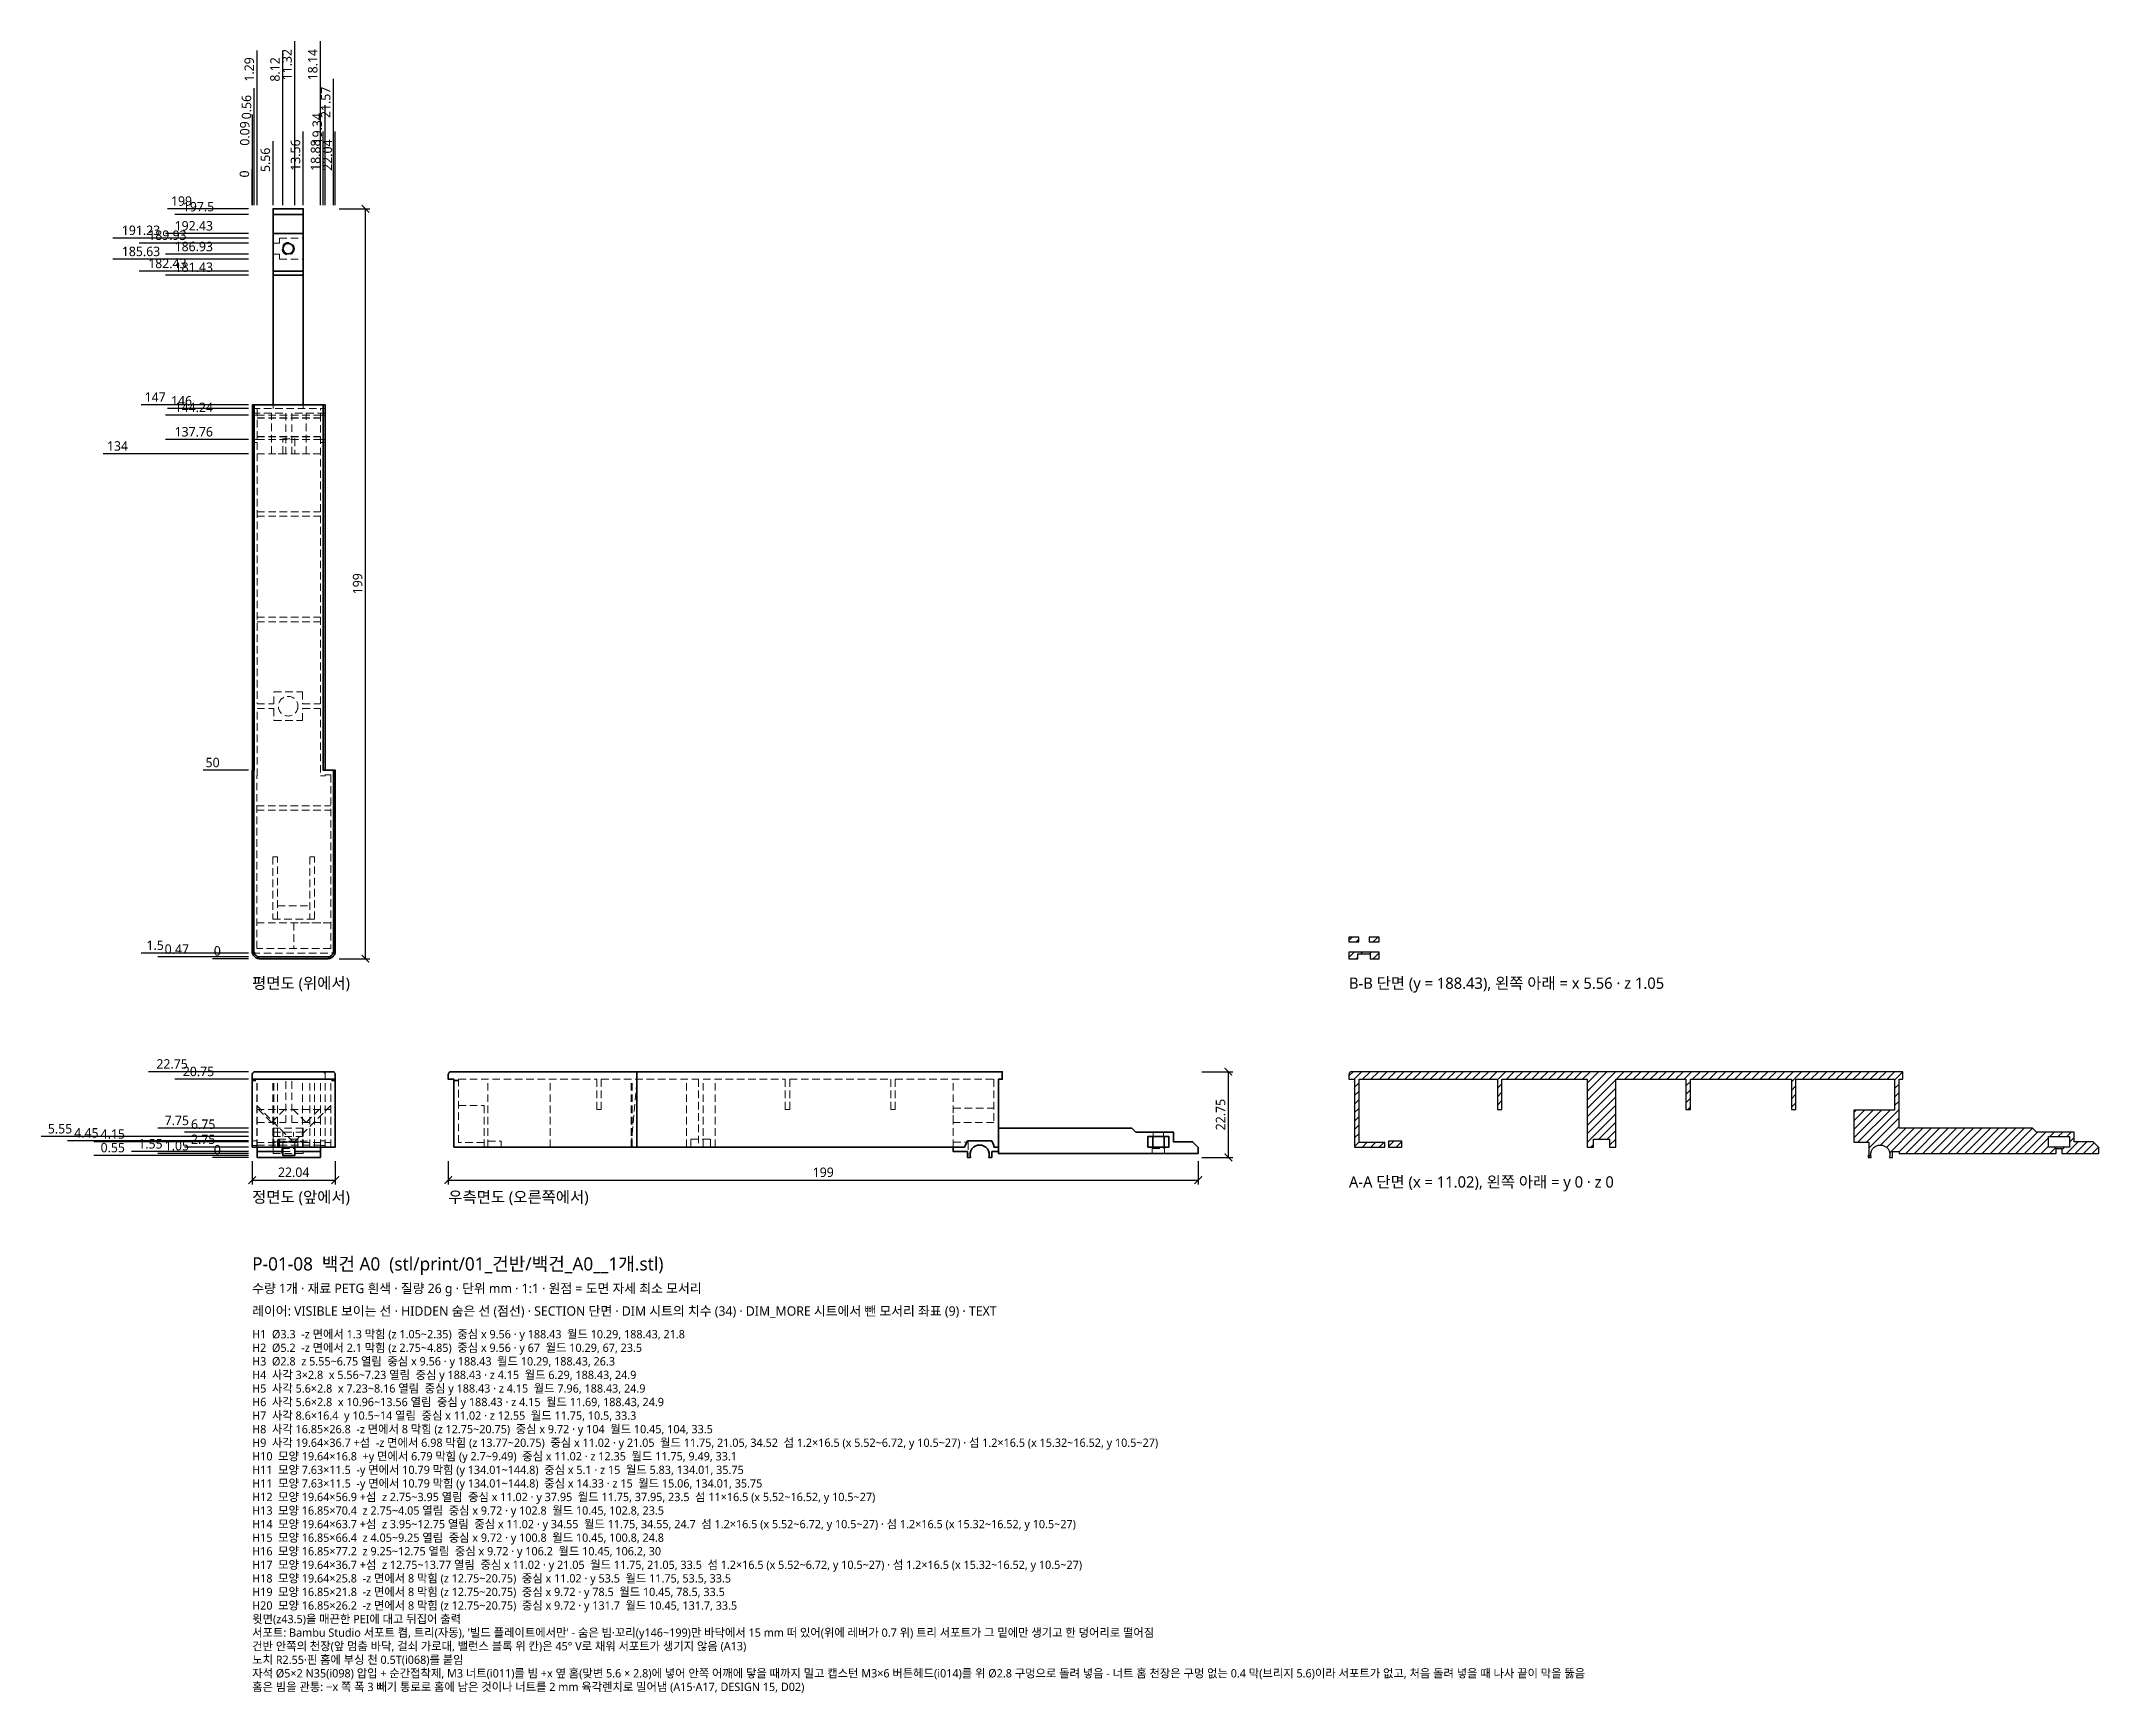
# Model space of a CAD drawing. Header units: millimetres. Extents: x -56 to 490, y -142 to 296.
import ezdxf

# ---------------------------------------------------------------- set-up
doc = ezdxf.new("R2010")
doc.units = ezdxf.units.MM
doc.linetypes.add('HIDDEN', pattern=[3, 2, -1])
for name, color, linetype, lineweight in [('DIM', 4, 'CONTINUOUS', 13), ('DIM_MORE', 3, 'CONTINUOUS', 13), ('HIDDEN', 8, 'HIDDEN', 18), ('SECTION', 5, 'CONTINUOUS', 25), ('TEXT', 7, 'CONTINUOUS', 18), ('VISIBLE', 7, 'CONTINUOUS', 35)]:
    doc.layers.add(name, color=color, linetype=linetype, lineweight=lineweight)
doc.styles.add('KR', font='malgun.ttf')
doc.dimstyles.new('TOCCATA', dxfattribs={"dimtxt": 2.5, "dimasz": 2, "dimexe": 1.2, "dimexo": 1, "dimgap": 0.8, "dimtad": 1, "dimdsep": 46, "dimtxsty": 'KR', "dimblk": 'ARCHTICK', "dimcen": 2.5, "dimazin": 3, "dimtfac": 0.5, "dimtmove": 2, "dimatfit": 3})

# ---------------------------------------------------------------- blocks, each defined once
blk = doc.blocks.new('_ARCHTICK')
at = {"color": 0, "linetype": 'BYBLOCK', "const_width": 0.15}
blk.add_lwpolyline([(-0.5, -0.5), (0.5, 0.5)], dxfattribs=at)

msp = doc.modelspace()

# ---------------------------------------------------------------- hatches: boundary and pattern name
at = {"layer": 'SECTION'}
h = msp.add_hatch(dxfattribs=at)
h.set_pattern_fill('ANSI31', scale=0.5)
h.paths.add_polyline_path([(293.64, 58.45), (291.04, 58.45), (291.04, 57.25), (293.64, 57.25)])
h.paths.add_polyline_path([(299.04, 58.45), (296.44, 58.45), (296.44, 57.25), (299.04, 57.25)])
h.paths.add_polyline_path([(293.39, 54.05), (296.69, 54.05), (296.69, 52.75), (299.04, 52.75), (299.04, 54.45), (291.04, 54.45), (291.04, 52.75), (293.39, 52.75)])
h = msp.add_hatch(dxfattribs=at)
h.set_pattern_fill('ANSI31', scale=0.5)
h.paths.add_polyline_path([(476.67, 5.55), (482.27, 5.55), (482.27, 2.75), (476.67, 2.75)])
h.paths.add_polyline_path([(429.5, 0.58), (429.53, 1.18), (429.69, 1.75), (429.99, 2.26), (430.4, 2.7), (430.89, 3.03), (431.45, 3.23), (432.04, 3.3), (432.63, 3.23), (433.19, 3.03), (433.68, 2.7), (434.09, 2.26), (434.39, 1.75), (434.55, 1.18), (434.58, 0.58), (434.48, 0), (435.28, 0), (435.28, 1.55), (437.04, 1.55), (437.04, 1.05), (478.722, 1.05), (478.722, 2.35), (480.218, 2.35), (480.218, 1.05), (490.04, 1.05), (490.04, 2.65), (488.54, 4.15), (483.47, 4.15), (483.47, 6.75), (473.47, 6.75), (472.47, 7.75), (437.04, 7.75), (437.04, 20.75), (438.04, 20.75), (438.04, 22.75), (291.506, 22.75), (291.272, 22.517), (291.203, 22.438), (291.145, 22.351), (291.099, 22.257), (291.065, 22.158), (291.045, 22.055), (291.04, 21.982), (291.04, 20.75), (292.54, 20.75), (292.54, 2.75), (300.54, 2.75), (300.54, 3.95), (293.74, 3.95), (293.74, 20.75), (330.44, 20.75), (330.44, 12.75), (331.64, 12.75), (331.64, 20.75), (354.24, 20.75), (354.24, 2.75), (355.896, 2.75), (355.896, 4.85), (360.184, 4.85), (360.184, 2.75), (361.84, 2.75), (361.84, 20.75), (380.44, 20.75), (380.44, 12.75), (381.64, 12.75), (381.64, 20.75), (408.44, 20.75), (408.44, 12.75), (409.64, 12.75), (409.64, 20.75), (435.84, 20.75), (435.84, 12.559), (425.05, 12.559), (425.05, 9.25), (425.04, 9.25), (425.04, 4.05), (429.04, 4.05), (429.04, 0.55), (428.8, 0.55), (428.8, 0), (429.6, 0)])
h.paths.add_polyline_path([(305.04, 4.35), (301.54, 4.35), (301.54, 2.75), (305.04, 2.75)])

# ---------------------------------------------------------------- linework, layer by layer
at = {"layer": 'HIDDEN'}
for points in [[(5.557, 242.68), (7.227, 242.68), (7.227, 243.98), (13.557, 243.98)], [(5.557, 239.68), (7.227, 239.68), (7.227, 238.38), (13.557, 238.38)], [(0.09, 198.75), (19.343, 198.75)], [(0.09, 197.55), (8.917, 197.55), (8.917, 186.75)], [(0.09, 196.95), (1.29, 196.95)], [(1.29, 198.75), (1.29, 120.35), (5.757, 120.35), (5.757, 123.55), (13.357, 123.55), (13.357, 120.35), (18.143, 120.35), (18.143, 198.75)], [(1.29, 186.76), (5.094, 186.76), (5.094, 197.55)], [(1.29, 196.99), (18.143, 196.99)], [(8.917, 186.76), (5.113, 186.76), (5.113, 197.55)], [(5.557, 198.75), (5.557, 199.748)], [(19.343, 197.55), (10.517, 197.55), (10.517, 186.75)], [(10.517, 186.76), (14.32, 186.76), (14.32, 197.55)], [(13.557, 198.75), (13.557, 199.748)], [(18.143, 186.76), (14.34, 186.76), (14.34, 197.55)], [(18.143, 196.95), (19.343, 196.95)], [(1.29, 196.29), (18.143, 196.29)], [(1.29, 196.19), (18.143, 196.19)], [(1.29, 191.31), (18.143, 191.31)], [(1.29, 191.21), (18.143, 191.21)], [(0.09, 190.55), (1.29, 190.55)], [(0.09, 189.75), (1.29, 189.75)], [(1.29, 190.51), (18.143, 190.51)], [(1.29, 186.75), (18.143, 186.75)], [(8.117, 186.75), (8.117, 190.75), (11.317, 190.75), (11.317, 186.75)], [(18.143, 190.55), (19.343, 190.55)], [(18.143, 189.75), (19.343, 189.75)], [(1.29, 171.35), (18.143, 171.35)], [(1.29, 170.15), (18.143, 170.15)], [(1.29, 143.35), (18.143, 143.35)], [(1.29, 142.15), (18.143, 142.15)], [(1.2, 101.25), (1.29, 101.25), (1.29, 119.15), (5.757, 119.15), (5.757, 115.95), (13.357, 115.95), (13.357, 119.15), (18.143, 119.15), (18.143, 101.25), (19.343, 101.25), (19.343, 101.55), (20.84, 101.55), (20.84, 55.45), (1.2, 55.45), (1.2, 101.25)], [(12.065, 119.063), (12.082, 119.15)], [(0, 101.25), (0.09, 101.25)], [(1.2, 93.35), (20.84, 93.35)], [(1.2, 92.15), (20.84, 92.15)], [(6.72, 63.25), (6.72, 79.75), (5.52, 79.75), (5.52, 63.25), (16.52, 63.25), (16.52, 79.75), (15.32, 79.75), (15.32, 63.25)], [(6.72, 66.75), (15.32, 66.75)], [(1.2, 62.25), (20.84, 62.25)], [(1.2, 62.24), (11.01, 62.24), (11.01, 55.45)], [(20.84, 62.24), (11.03, 62.24), (11.03, 55.45)], [(22.02, 55.051), (22.035, 55.152)], [(0.064, 54.25), (21.976, 54.25)], [(0.09, 21.966), (0.096, 22.055), (0.116, 22.158), (0.15, 22.257), (0.196, 22.351), (0.254, 22.438), (0.323, 22.517), (0.557, 22.75)], [(0.09, 2.75), (0.09, 22.318)], [(18.876, 22.75), (19.11, 22.517), (19.179, 22.438), (19.237, 22.351), (19.283, 22.257), (19.317, 22.158), (19.337, 22.055), (19.343, 21.966)], [(19.343, 2.75), (19.343, 22.75)], [(1.2, 2.75), (1.2, 20.75)], [(1.29, 2.749), (1.29, 20.75)], [(1.29, 9.25), (8.917, 9.25), (8.917, 20.75)], [(5.52, 2.75), (5.52, 20.75)], [(5.757, 2.75), (5.757, 20.75)], [(6.72, 2.75), (6.72, 20.75)], [(18.143, 9.25), (10.517, 9.25), (10.517, 20.75)], [(13.357, 2.75), (13.357, 20.75)], [(15.32, 2.75), (15.32, 20.75)], [(16.52, 2.75), (16.52, 20.75)], [(18.143, 2.749), (18.143, 20.75)], [(20.84, 2.75), (20.84, 20.75)], [(61.54, 2.75), (61.54, 3.95), (54.74, 3.95), (54.74, 20.75), (91.44, 20.75), (91.44, 12.75), (92.64, 12.75), (92.64, 20.75), (118.44, 20.75), (118.44, 2.75)], [(62.54, 2.75), (62.54, 20.75)], [(79.04, 2.75), (79.04, 20.75)], [(102.04, 20.15), (100.54, 2.75), (100.54, 20.75)], [(100.84, 2.75), (100.84, 20.75)], [(115.24, 2.75), (115.24, 20.75)], [(119.64, 2.75), (119.64, 20.75), (141.44, 20.75), (141.44, 12.75), (142.64, 12.75), (142.64, 20.75), (169.44, 20.75), (169.44, 12.75), (170.64, 12.75), (170.64, 20.75), (196.84, 20.75), (196.84, 9.25), (186.04, 9.25)], [(122.84, 2.75), (122.84, 20.75)], [(186.04, 2.75), (186.04, 20.75)], [(11.01, 3.95), (1.2, 13.77)], [(1.2, 12.75), (20.84, 12.75)], [(5.094, 9.25), (1.29, 13.063)], [(5.113, 9.25), (8.917, 13.063)], [(14.32, 9.25), (10.517, 13.063)], [(11.03, 3.95), (20.84, 13.77)], [(14.34, 9.25), (18.143, 13.063)], [(54.74, 13.77), (61.53, 13.77), (61.53, 3.95)], [(186.05, 9.25), (186.05, 13.063), (196.84, 13.063)], [(5.557, 1.05), (5.557, 7.75), (13.557, 7.75), (13.557, 1.05), (5.557, 1.05)], [(5.557, 6.75), (13.557, 6.75)], [(5.557, 5.55), (13.557, 5.55)], [(7.227, 2.75), (7.227, 5.55)], [(8.157, 5.55), (8.157, 6.75)], [(10.957, 5.55), (10.957, 6.75)], [(239.08, 5.55), (239.08, 6.75)], [(241.86, 5.55), (241.86, 6.75)], [(0.09, 4.45), (1.29, 4.45)], [(0.09, 3.175), (1.29, 3.175)], [(1.2, 3.95), (20.84, 3.95)], [(1.29, 3.3), (18.143, 3.3)], [(5.557, 4.15), (13.557, 4.15)], [(5.557, 2.65), (13.557, 2.65)], [(6.72, 4.35), (15.32, 4.35)], [(6.963, 2.75), (6.963, 4.85), (12.157, 4.85), (12.157, 2.75)], [(7.907, 1.05), (7.907, 2.35), (11.207, 2.35), (11.207, 1.05)], [(8.117, 2.745), (8.117, 4.05), (11.317, 4.05), (11.317, 2.745)], [(8.117, 1.55), (11.317, 1.55)], [(18.143, 4.45), (19.343, 4.45)], [(18.143, 3.175), (19.343, 3.175)], [(62.54, 4.35), (66.04, 4.35), (66.04, 2.75)], [(116.441, 2.75), (116.441, 4.85), (121.639, 4.85), (121.639, 2.75)], [(186.04, 4.05), (190.04, 4.05), (190.04, 0.55), (189.8, 0.55)], [(238.829, 1.05), (238.829, 2.35), (242.111, 2.35), (242.111, 1.05)]]:
    msp.add_lwpolyline(points, dxfattribs=at)
for centre, radius in [((9.557, 241.18), 1.65), ((9.557, 119.75), 2.6)]:
    msp.add_circle(centre, radius, dxfattribs=at)
for centre, start, end in [((1, 55.25), -174.37501, -90.00006), ((21.04, 55.25), -90.01163, -5.96769)]:
    msp.add_arc(centre, 1, start, end, dxfattribs=at)
at = {"layer": 'SECTION'}
for points in [[(293.64, 58.45), (291.04, 58.45), (291.04, 57.25), (293.64, 57.25)], [(299.04, 58.45), (296.44, 58.45), (296.44, 57.25), (299.04, 57.25)], [(293.39, 54.05), (296.69, 54.05), (296.69, 52.75), (299.04, 52.75), (299.04, 54.45), (291.04, 54.45), (291.04, 52.75), (293.39, 52.75)], [(429.5, 0.58), (429.53, 1.18), (429.69, 1.75), (429.99, 2.26), (430.4, 2.7), (430.89, 3.03), (431.45, 3.23), (432.04, 3.3), (432.63, 3.23), (433.19, 3.03), (433.68, 2.7), (434.09, 2.26), (434.39, 1.75), (434.55, 1.18), (434.58, 0.58), (434.48, 0), (435.28, 0), (435.28, 1.55), (437.04, 1.55), (437.04, 1.05), (478.722, 1.05), (478.722, 2.35), (480.218, 2.35), (480.218, 1.05), (490.04, 1.05), (490.04, 2.65), (488.54, 4.15), (483.47, 4.15), (483.47, 6.75), (473.47, 6.75), (472.47, 7.75), (437.04, 7.75), (437.04, 20.75), (438.04, 20.75), (438.04, 22.75), (291.506, 22.75), (291.272, 22.517), (291.203, 22.438), (291.145, 22.351), (291.099, 22.257), (291.065, 22.158), (291.045, 22.055), (291.04, 21.982), (291.04, 20.75), (292.54, 20.75), (292.54, 2.75), (300.54, 2.75), (300.54, 3.95), (293.74, 3.95), (293.74, 20.75), (330.44, 20.75), (330.44, 12.75), (331.64, 12.75), (331.64, 20.75), (354.24, 20.75), (354.24, 2.75), (355.896, 2.75), (355.896, 4.85), (360.184, 4.85), (360.184, 2.75), (361.84, 2.75), (361.84, 20.75), (380.44, 20.75), (380.44, 12.75), (381.64, 12.75), (381.64, 20.75), (408.44, 20.75), (408.44, 12.75), (409.64, 12.75), (409.64, 20.75), (435.84, 20.75), (435.84, 12.559), (425.05, 12.559), (425.05, 9.25), (425.04, 9.25), (425.04, 4.05), (429.04, 4.05), (429.04, 0.55), (428.8, 0.55), (428.8, 0), (429.6, 0)], [(476.67, 5.55), (482.27, 5.55), (482.27, 2.75), (476.67, 2.75)], [(305.04, 4.35), (301.54, 4.35), (301.54, 2.75), (305.04, 2.75)]]:
    msp.add_lwpolyline(points, close=True, dxfattribs=at)
at = {"layer": 'VISIBLE'}
for points in [[(5.557, 199.748), (5.557, 251.75), (13.557, 251.75), (13.557, 199.748)], [(5.557, 250.25), (13.557, 250.25)], [(5.557, 245.18), (13.557, 245.18)], [(5.557, 235.18), (13.557, 235.18)], [(5.557, 234.18), (13.557, 234.18)], [(0.557, 199.75), (0.557, 102.751), (0, 102.75), (0, 54.709), (0.008, 54.554), (0.036, 54.359), (0.084, 54.169), (0.15, 53.984), (0.234, 53.806), (0.335, 53.638), (0.452, 53.48), (0.584, 53.334), (0.73, 53.202), (0.888, 53.085), (1.056, 52.984), (1.234, 52.9), (1.419, 52.834), (1.609, 52.786), (1.804, 52.758), (1.959, 52.75), (20.081, 52.75), (20.236, 52.758), (20.431, 52.786), (20.621, 52.834), (20.806, 52.9), (20.984, 52.984), (21.152, 53.085), (21.31, 53.202), (21.456, 53.334), (21.588, 53.48), (21.705, 53.638), (21.806, 53.806), (21.89, 53.984), (21.956, 54.169), (22.004, 54.359), (22.032, 54.554), (22.04, 54.709), (22.04, 102.75), (18.876, 102.751), (18.876, 199.75)], [(0.09, 101.25), (0.09, 199.75), (19.343, 199.75), (19.343, 102.75)], [(0.467, 102.751), (0.466, 54.75), (0.473, 54.6), (0.495, 54.451), (0.532, 54.305), (0.582, 54.163), (0.647, 54.027), (0.724, 53.898), (0.814, 53.777), (0.915, 53.665), (1.027, 53.564), (1.148, 53.474), (1.277, 53.397), (1.413, 53.332), (1.555, 53.282), (1.701, 53.245), (1.85, 53.223), (2, 53.216), (20.04, 53.216), (20.19, 53.223), (20.339, 53.245), (20.485, 53.282), (20.627, 53.332), (20.763, 53.397), (20.892, 53.474), (21.013, 53.564), (21.125, 53.665), (21.226, 53.777), (21.316, 53.898), (21.393, 54.027), (21.458, 54.163), (21.508, 54.305), (21.545, 54.451), (21.567, 54.6), (21.574, 54.75), (21.573, 102.75)], [(0.004, 55.164), (0, 55.25)], [(22.034, 55.146), (22.035, 55.152)], [(22.036, 55.164), (22.04, 55.25)], [(0, 21.982), (0, 2.75), (22.04, 2.75), (22.04, 21.982), (22.035, 22.055)], [(0, 21.966), (0.005, 22.055)], [(0.005, 22.055), (0.025, 22.158), (0.06, 22.257)], [(0.005, 22.055), (0.026, 22.158), (0.06, 22.257)], [(0.06, 22.257), (0.106, 22.351), (0.164, 22.438), (0.106, 22.351)], [(0.164, 22.438), (0.233, 22.517), (0.466, 22.75)], [(0.466, 22.75), (21.574, 22.75), (21.808, 22.517)], [(21.808, 22.517), (21.573, 22.75)], [(21.808, 22.517), (21.876, 22.438)], [(21.808, 22.517), (21.876, 22.438)], [(21.876, 22.438), (21.935, 22.351), (21.981, 22.257)], [(21.981, 22.257), (21.934, 22.351)], [(21.981, 22.257), (22.014, 22.158)], [(22.035, 22.055), (22.014, 22.158)], [(22.035, 22.055), (22.015, 22.158)], [(22.035, 22.055), (22.04, 21.966)], [(198.04, 2.75), (196.84, 2.75), (196.84, 3.175), (196.24, 4.45), (189.84, 4.45), (189.04, 2.75), (53.54, 2.75), (53.54, 20.75), (52.04, 20.75), (52.04, 21.982), (52.045, 22.055), (52.065, 22.158), (52.099, 22.257), (52.145, 22.351), (52.203, 22.438), (52.272, 22.517), (52.506, 22.75), (199.04, 22.75), (199.04, 20.75), (198.04, 20.75), (198.04, 1.05), (251.04, 1.05), (251.04, 2.65), (249.54, 4.15), (244.47, 4.15), (244.47, 6.75), (234.47, 6.75)], [(102.04, 2.75), (102.04, 22.75)], [(0, 20.45), (1, 20.45)], [(0.064, 20.45), (0.064, 20.75), (21.976, 20.75), (21.976, 20.45)], [(21.04, 20.45), (22.04, 20.45)], [(53.54, 20.45), (54.54, 20.45)], [(198.04, 7.75), (233.47, 7.75), (234.47, 6.75)], [(237.67, 2.75), (243.27, 2.75), (243.27, 5.55), (237.67, 5.55), (237.67, 2.75)], [(238.97, 2.75), (238.97, 5.55)], [(241.97, 2.75), (241.97, 5.55)], [(1.29, 2.75), (1.29, 0), (18.143, 0), (18.143, 2.75)], [(1.29, 1.55), (8.117, 1.55)], [(8.117, 2.747), (8.117, 0.55), (11.317, 0.55), (11.317, 2.747)], [(11.317, 1.55), (18.143, 1.55)], [(186.04, 2.75), (186.04, 1.55), (189.8, 1.55), (189.8, 0), (190.6, 0), (190.5, 0.58), (190.53, 1.18), (190.69, 1.75), (190.99, 2.26), (191.4, 2.7), (191.89, 3.03), (192.45, 3.23), (193.04, 3.3), (193.63, 3.23), (194.19, 3.03), (194.68, 2.7), (195.09, 2.26), (195.39, 1.75)], [(198.04, 1.55), (196.28, 1.55), (196.28, 0), (195.48, 0), (195.58, 0.58), (195.55, 1.18), (195.39, 1.75)]]:
    msp.add_lwpolyline(points, dxfattribs=at)
msp.add_circle((9.557, 241.18), 1.4, dxfattribs=at)

# ---------------------------------------------------------------- texts
at = {"layer": 'TEXT', "style": 'KR'}
for s, height, p in [('평면도 (위에서)', 3, (0, 44.75)), ('B-B 단면 (y = 188.43), 왼쪽 아래 = x 5.56 · z 1.05', 3, (291.04, 44.75)), ('A-A 단면 (x = 11.02), 왼쪽 아래 = y 0 · z 0', 3, (291.04, -8)), ('정면도 (앞에서)', 3, (0, -12)), ('우측면도 (오른쪽에서)', 3, (52.04, -12)), ('P-01-08  백건 A0  (stl/print/01_건반/백건_A0__1개.stl)', 3.5, (0, -30)), ('수량 1개 · 재료 PETG 흰색 · 질량 26 g · 단위 mm · 1:1 · 원점 = 도면 자세 최소 모서리', 2.5, (0, -36)), ('레이어: VISIBLE 보이는 선 · HIDDEN 숨은 선 (점선) · SECTION 단면 · DIM 시트의 치수 (34) · DIM_MORE 시트에서 뺀 모서리 좌표 (9) · TEXT', 2.5, (0, -42)), ('H1  Ø3.3  -z 면에서 1.3 막힘 (z 1.05~2.35)  중심 x 9.56 · y 188.43  월드 10.29, 188.43, 21.8', 2.2, (0, -48)), ('H2  Ø5.2  -z 면에서 2.1 막힘 (z 2.75~4.85)  중심 x 9.56 · y 67  월드 10.29, 67, 23.5', 2.2, (0, -51.6)), ('H3  Ø2.8  z 5.55~6.75 열림  중심 x 9.56 · y 188.43  월드 10.29, 188.43, 26.3', 2.2, (0, -55.2)), ('H4  사각 3×2.8  x 5.56~7.23 열림  중심 y 188.43 · z 4.15  월드 6.29, 188.43, 24.9', 2.2, (0, -58.8)), ('H5  사각 5.6×2.8  x 7.23~8.16 열림  중심 y 188.43 · z 4.15  월드 7.96, 188.43, 24.9', 2.2, (0, -62.4)), ('H6  사각 5.6×2.8  x 10.96~13.56 열림  중심 y 188.43 · z 4.15  월드 11.69, 188.43, 24.9', 2.2, (0, -66)), ('H7  사각 8.6×16.4  y 10.5~14 열림  중심 x 11.02 · z 12.55  월드 11.75, 10.5, 33.3', 2.2, (0, -69.6)), ('H8  사각 16.85×26.8  -z 면에서 8 막힘 (z 12.75~20.75)  중심 x 9.72 · y 104  월드 10.45, 104, 33.5', 2.2, (0, -73.2)), ('H9  사각 19.64×36.7 +섬  -z 면에서 6.98 막힘 (z 13.77~20.75)  중심 x 11.02 · y 21.05  월드 11.75, 21.05, 34.52  섬 1.2×16.5 (x 5.52~6.72, y 10.5~27) · 섬 1.2×16.5 (x 15.32~16.52, y 10.5~27)', 2.2, (0, -76.8)), ('H10  모양 19.64×16.8  +y 면에서 6.79 막힘 (y 2.7~9.49)  중심 x 11.02 · z 12.35  월드 11.75, 9.49, 33.1', 2.2, (0, -80.4)), ('H11  모양 7.63×11.5  -y 면에서 10.79 막힘 (y 134.01~144.8)  중심 x 5.1 · z 15  월드 5.83, 134.01, 35.75', 2.2, (0, -84)), ('H11  모양 7.63×11.5  -y 면에서 10.79 막힘 (y 134.01~144.8)  중심 x 14.33 · z 15  월드 15.06, 134.01, 35.75', 2.2, (0, -87.6)), ('H12  모양 19.64×56.9 +섬  z 2.75~3.95 열림  중심 x 11.02 · y 37.95  월드 11.75, 37.95, 23.5  섬 11×16.5 (x 5.52~16.52, y 10.5~27)', 2.2, (0, -91.2)), ('H13  모양 16.85×70.4  z 2.75~4.05 열림  중심 x 9.72 · y 102.8  월드 10.45, 102.8, 23.5', 2.2, (0, -94.8)), ('H14  모양 19.64×63.7 +섬  z 3.95~12.75 열림  중심 x 11.02 · y 34.55  월드 11.75, 34.55, 24.7  섬 1.2×16.5 (x 5.52~6.72, y 10.5~27) · 섬 1.2×16.5 (x 15.32~16.52, y 10.5~27)', 2.2, (0, -98.4)), ('H15  모양 16.85×66.4  z 4.05~9.25 열림  중심 x 9.72 · y 100.8  월드 10.45, 100.8, 24.8', 2.2, (0, -102)), ('H16  모양 16.85×77.2  z 9.25~12.75 열림  중심 x 9.72 · y 106.2  월드 10.45, 106.2, 30', 2.2, (0, -105.6)), ('H17  모양 19.64×36.7 +섬  z 12.75~13.77 열림  중심 x 11.02 · y 21.05  월드 11.75, 21.05, 33.5  섬 1.2×16.5 (x 5.52~6.72, y 10.5~27) · 섬 1.2×16.5 (x 15.32~16.52, y 10.5~27)', 2.2, (0, -109.2)), ('H18  모양 19.64×25.8  -z 면에서 8 막힘 (z 12.75~20.75)  중심 x 11.02 · y 53.5  월드 11.75, 53.5, 33.5', 2.2, (0, -112.8)), ('H19  모양 16.85×21.8  -z 면에서 8 막힘 (z 12.75~20.75)  중심 x 9.72 · y 78.5  월드 10.45, 78.5, 33.5', 2.2, (0, -116.4)), ('H20  모양 16.85×26.2  -z 면에서 8 막힘 (z 12.75~20.75)  중심 x 9.72 · y 131.7  월드 10.45, 131.7, 33.5', 2.2, (0, -120)), ("서포트: Bambu Studio 서포트 켬, 트리(자동), '빌드 플레이트에서만' - 숨은 빔·꼬리(y146~199)만 바닥에서 15 mm 떠 있어(위에 레버가 0.7 위) 트리 서포트가 그 밑에만 생기고 한 덩어리로 떨어짐", 2.2, (0, -127.2)), ('윗면(z43.5)을 매끈한 PEI에 대고 뒤집어 출력', 2.2, (0, -123.6)), ('건반 안쪽의 천장(앞 멈춤 바닥, 걸쇠 가로대, 밸런스 블록 위 칸)은 45° V로 채워 서포트가 생기지 않음 (A13)', 2.2, (0, -130.8)), ('자석 Ø5×2 N35(i098) 압입 + 순간접착제, M3 너트(i011)를 빔 +x 옆 홈(맞변 5.6 × 2.8)에 넣어 안쪽 어깨에 닿을 때까지 밀고 캡스턴 M3×6 버튼헤드(i014)를 위 Ø2.8 구멍으로 돌려 넣음 - 너트 홈 천장은 구멍 없는 0.4 막(브리지 5.6)이라 서포트가 없고, 처음 돌려 넣을 때 나사 끝이 막을 뚫음', 2.2, (0, -138)), ('노치 R2.55·핀 홈에 부싱 천 0.5T(i068)를 붙임', 2.2, (0, -134.4)), ('홈은 빔을 관통: −x 쪽 폭 3 빼기 통로로 홈에 남은 것이나 너트를 2 mm 육각렌치로 밀어냄 (A15·A17, DESIGN 15, D02)', 2.2, (0, -141.6))]:
    msp.add_text(s, height=height, dxfattribs=at).set_placement(p)

# ---------------------------------------------------------------- dimensions: what is measured, and where the dimension line sits
at = {"layer": 'DIM'}
for feature_location, offset, dtype, origin in [((21.57, 251.75), (0, 22), 1, (0, 52.75)), ((0.56, 251.75), (0, 22), 1, (0, 52.75)), ((19.34, 251.75), (0, 15), 1, (0, 52.75)), ((0.09, 251.75), (0, 15), 1, (0, 52.75)), ((13.56, 251.75), (0, 8), 1, (0, 52.75)), ((18.88, 251.75), (0, 8), 1, (0, 52.75)), ((22.04, 251.75), (0, 8), 1, (0, 52.75)), ((5.56, 251.75), (0, 8), 1, (0, 52.75)), ((0, 251.75), (0, 8), 1, (0, 52.75)), ((0, 251.75), (-15, 0), 0, (0, 52.75)), ((0, 250.25), (-8, 0), 0, (0, 52.75)), ((0, 243.98), (-22, 0), 0, (0, 52.75)), ((0, 242.68), (-15, 0), 0, (0, 52.75)), ((0, 245.18), (-8, 0), 0, (0, 52.75)), ((0, 238.38), (-22, 0), 0, (0, 52.75)), ((0, 239.68), (-8, 0), 0, (0, 52.75)), ((0, 235.18), (-15, 0), 0, (0, 52.75)), ((0, 234.18), (-8, 0), 0, (0, 52.75)), ((0, 199.75), (-22, 0), 0, (0, 52.75)), ((0, 198.75), (-15, 0), 0, (0, 52.75)), ((0, 196.99), (-8, 0), 0, (0, 52.75)), ((0, 190.51), (-8, 0), 0, (0, 52.75)), ((0, 102.75), (-8, 0), 0, (0, 52.75)), ((0, 54.25), (-22, 0), 0, (0, 52.75)), ((0, 53.22), (-15, 0), 0, (0, 52.75)), ((0, 52.75), (-8, 0), 0, (0, 52.75)), ((0, 22.75), (-15, 0), 0, (0, 0)), ((0, 20.75), (-8, 0), 0, (0, 0)), ((0, 7.75), (-15, 0), 0, (0, 0)), ((0, 6.75), (-8, 0), 0, (0, 0)), ((0, 2.75), (-8, 0), 0, (0, 0)), ((0, 1.55), (-22, 0), 0, (0, 0)), ((0, 1.05), (-15, 0), 0, (0, 0)), ((0, 0), (-8, 0), 0, (0, 0))]:
    msp.add_ordinate_dim(feature_location=feature_location, offset=offset, dtype=dtype, origin=origin, dimstyle='TOCCATA', dxfattribs=at).render()
for base, p1, p2 in [((30.04, 52.75), (22.04, 52.75), (22.04, 251.75)), ((259.04, 0), (251.04, 0), (251.04, 22.75))]:
    msp.add_linear_dim(base=base, p1=p1, p2=p2, angle=90, dimstyle='TOCCATA', dxfattribs=at).render()
for base, p1, p2 in [((0, -6), (0, 0), (22.04, 0)), ((52.04, -6), (52.04, 0), (251.04, 0))]:
    msp.add_linear_dim(base=base, p1=p1, p2=p2, dimstyle='TOCCATA', dxfattribs=at).render()
at = {"layer": 'DIM_MORE'}
for feature_location, offset, dtype, origin in [((11.32, 251.75), (0, 32), 1, (0, 52.75)), ((18.14, 251.75), (0, 32), 1, (0, 52.75)), ((1.29, 251.75), (0, 32), 1, (0, 52.75)), ((8.12, 251.75), (0, 32), 1, (0, 52.75)), ((0, 186.75), (-32, 0), 0, (0, 52.75)), ((0, 5.55), (-46, 0), 0, (0, 0)), ((0, 4.45), (-39, 0), 0, (0, 0)), ((0, 4.15), (-32, 0), 0, (0, 0)), ((0, 0.55), (-32, 0), 0, (0, 0))]:
    msp.add_ordinate_dim(feature_location=feature_location, offset=offset, dtype=dtype, origin=origin, dimstyle='TOCCATA', dxfattribs=at).render()

doc.saveas('drawing.dxf')
